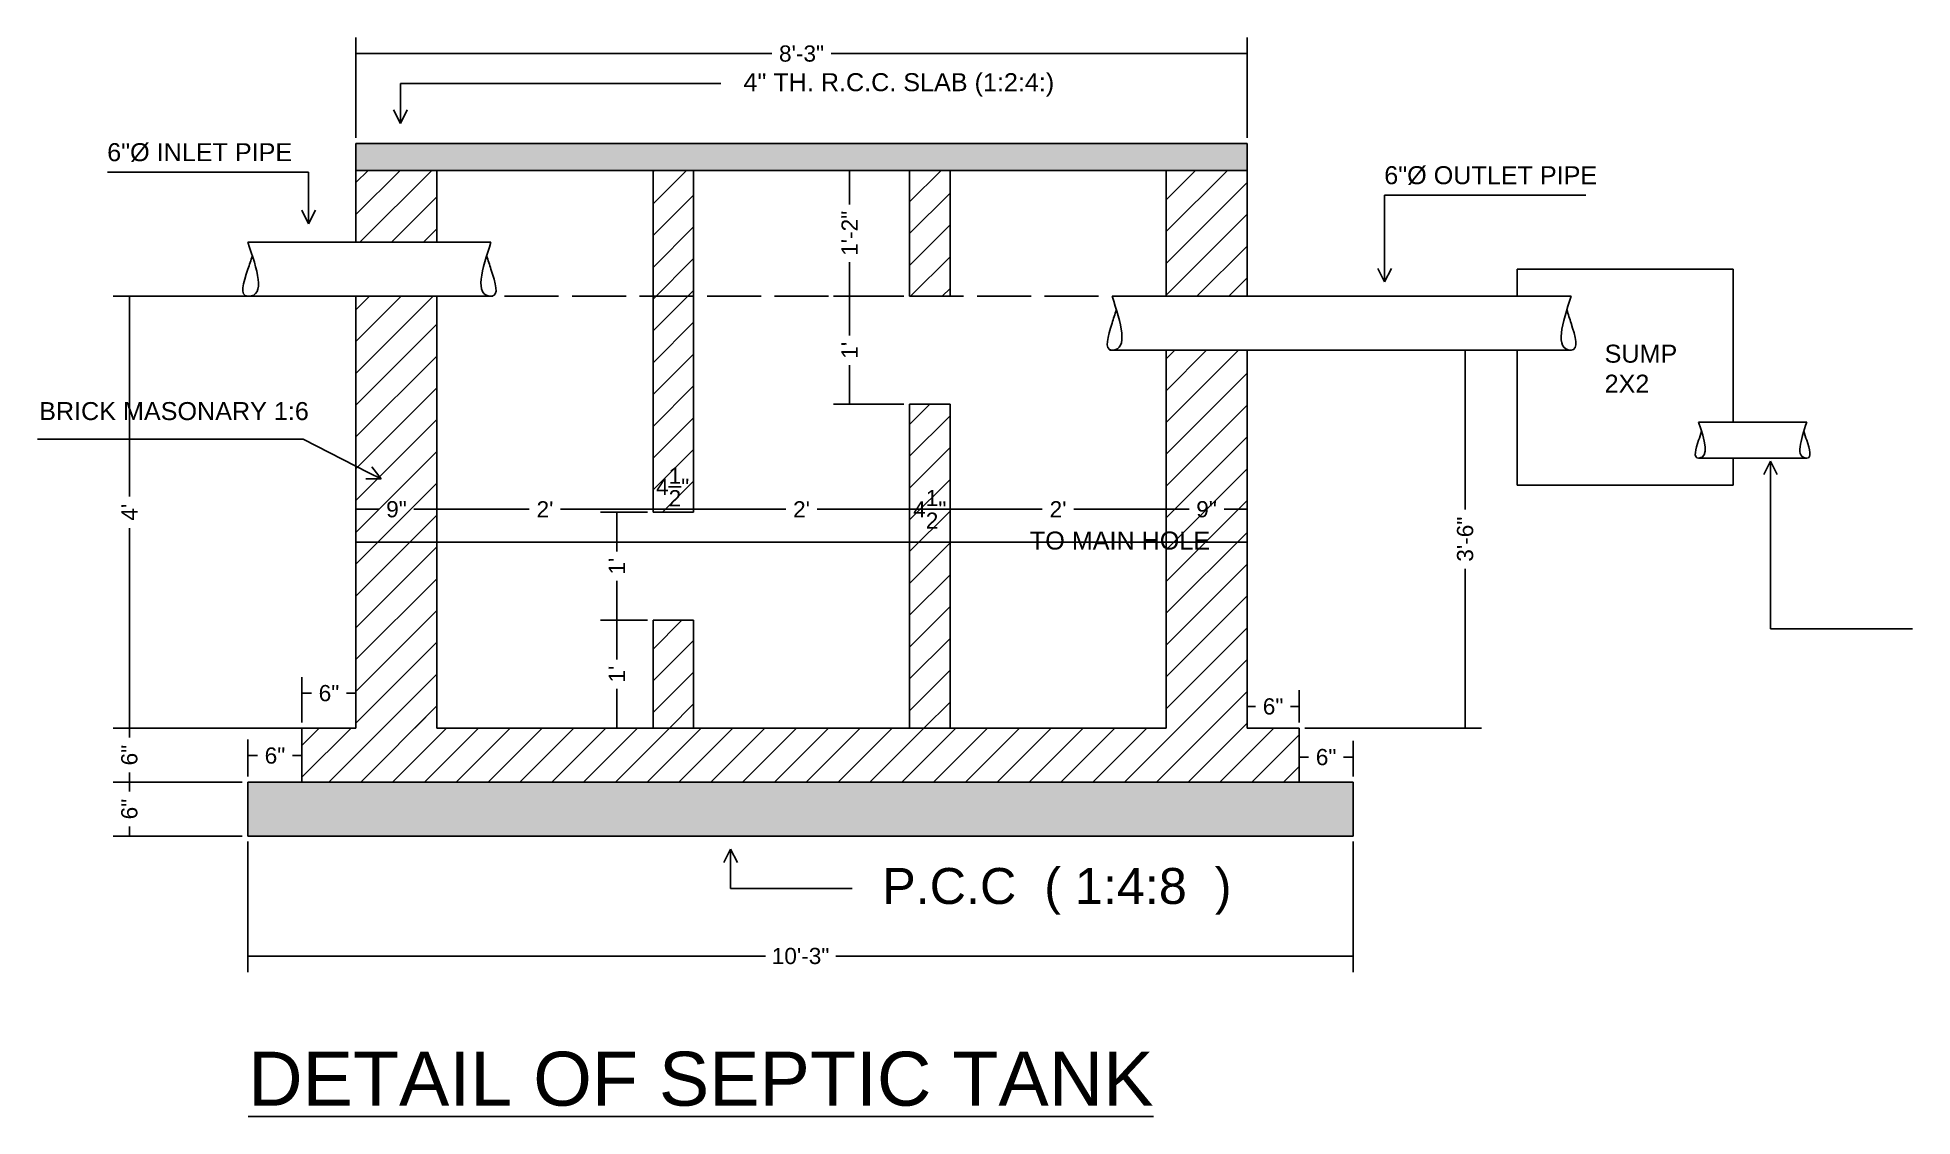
# Model space of a CAD drawing. Header units: inches. Extents: x -20 to 189, y -28 to 92.
import ezdxf

# ---------------------------------------------------------------- set-up
doc = ezdxf.new("R2010")
doc.units = ezdxf.units.IN
doc.header["$LTSCALE"] = 0.5
doc.header["$MEASUREMENT"] = 0
doc.linetypes.add('ACAD_ISO02W100', pattern=[15, 12, -3])
doc.styles.get("Standard").update_dxf_attribs({"font": 'ARIALUNI.ttf'})
doc.dimstyles.get("Standard").update_dxf_attribs({"dimscale": 10, "dimtxt": 0.18, "dimasz": 0.18, "dimexe": 0.18, "dimexo": 0.0625, "dimgap": 0.09, "dimtad": 0, "dimdec": 1, "dimzin": 0, "dimdsep": 46, "dimlunit": 4, "dimtxsty": 'Standard', "dimblk": 'NONE', "dimcen": 0.09, "dimadec": 0, "dimazin": 0, "dimtfac": 1, "dimtdec": 1, "dimtofl": 0, "dimtmove": 0, "dimatfit": 3, "dimfxl": 1, "dimtolj": 1, "dimtzin": 0, "dimarcsym": 0})

# ---------------------------------------------------------------- blocks, each defined once
blk = doc.blocks.new('*D2')
at = {"color": 0, "lineweight": -2, "transparency": 16777216}
for p, q in [((3.73, 2.57), (3.73, -11.95)), ((126.51, 2.57), (126.51, -11.95)), ((3.73, -10.15), (61.21, -10.15)), ((126.51, -10.15), (69.03, -10.15))]:
    blk.add_line(p, q, dxfattribs=at)
at = {"layer": 'Defpoints', "color": 0, "transparency": 16777216}
for p in [(3.73, 3.19), (126.51, 3.19), (126.51, -10.15)]:
    blk.add_point(p, dxfattribs=at)
at = {"color": 0, "transparency": 16777216, "insert": (65.12, -10.15), "char_height": 1.8, "attachment_point": 5}
blk.add_mtext('\\A1;10\'-3"', dxfattribs=at)
blk = doc.blocks.new('_None')
blk = doc.blocks.new('*D3')
at = {"color": 0, "lineweight": -2, "transparency": 16777216}
for p, q in [((3.1, 9.19), (-11.24, 9.19)), ((-9.44, 9.19), (-9.44, 8.13)), ((-9.44, 3.19), (-9.44, 4.25)), ((3.1, 3.19), (-11.24, 3.19))]:
    blk.add_line(p, q, dxfattribs=at)
at = {"layer": 'Defpoints', "color": 0, "transparency": 16777216}
for p in [(-9.44, 9.19), (3.73, 9.19), (3.73, 3.19)]:
    blk.add_point(p, dxfattribs=at)
at = {"color": 0, "transparency": 16777216, "insert": (-9.44, 6.19), "char_height": 1.8, "attachment_point": 5, "rotation": 90}
blk.add_mtext('\\A1;6"', dxfattribs=at)
blk = doc.blocks.new('*D4')
at = {"color": 0, "lineweight": -2, "transparency": 16777216}
for p, q in [((9.1, 15.19), (-11.24, 15.19)), ((-9.44, 15.19), (-9.44, 14.13)), ((3.1, 9.19), (-11.24, 9.19)), ((-9.44, 9.19), (-9.44, 10.25))]:
    blk.add_line(p, q, dxfattribs=at)
at = {"layer": 'Defpoints', "color": 0, "transparency": 16777216}
for p in [(-9.44, 15.19), (9.73, 15.19), (3.73, 9.19)]:
    blk.add_point(p, dxfattribs=at)
at = {"color": 0, "transparency": 16777216, "insert": (-9.44, 12.19), "char_height": 1.8, "attachment_point": 5, "rotation": 90}
blk.add_mtext('\\A1;6"', dxfattribs=at)
blk = doc.blocks.new('*D5')
at = {"color": 0, "lineweight": -2, "transparency": 16777216}
for p, q in [((3.73, 9.82), (3.73, 13.93)), ((9.73, 9.82), (9.73, 13.93)), ((3.73, 12.13), (4.79, 12.13)), ((9.73, 12.13), (8.67, 12.13))]:
    blk.add_line(p, q, dxfattribs=at)
at = {"layer": 'Defpoints', "color": 0, "transparency": 16777216}
for p in [(9.73, 12.13), (3.73, 9.19), (9.73, 9.19)]:
    blk.add_point(p, dxfattribs=at)
at = {"color": 0, "transparency": 16777216, "insert": (6.73, 12.13), "char_height": 1.8, "attachment_point": 5}
blk.add_mtext('\\A1;6"', dxfattribs=at)
blk = doc.blocks.new('*D6')
at = {"color": 0, "lineweight": -2, "transparency": 16777216}
for p, q in [((9.73, 15.82), (9.73, 20.87)), ((15.73, 15.82), (15.73, 20.87)), ((9.73, 19.07), (10.79, 19.07)), ((15.73, 19.07), (14.67, 19.07))]:
    blk.add_line(p, q, dxfattribs=at)
at = {"layer": 'Defpoints', "color": 0, "transparency": 16777216}
for p in [(15.73, 19.07), (9.73, 15.19), (15.73, 15.19)]:
    blk.add_point(p, dxfattribs=at)
at = {"color": 0, "transparency": 16777216, "insert": (12.73, 19.07), "char_height": 1.8, "attachment_point": 5}
blk.add_mtext('\\A1;6"', dxfattribs=at)
blk = doc.blocks.new('*D7')
at = {"color": 0, "lineweight": -2, "transparency": 16777216}
for p, q in [((15.1, 63.19), (-11.24, 63.19)), ((-9.44, 63.19), (-9.44, 40.95)), ((-9.44, 15.19), (-9.44, 37.43)), ((15.1, 15.19), (-11.24, 15.19))]:
    blk.add_line(p, q, dxfattribs=at)
at = {"layer": 'Defpoints', "color": 0, "transparency": 16777216}
for p in [(-9.44, 63.19), (15.73, 63.19), (15.73, 15.19)]:
    blk.add_point(p, dxfattribs=at)
at = {"color": 0, "transparency": 16777216, "insert": (-9.44, 39.19), "char_height": 1.8, "attachment_point": 5, "rotation": 90}
blk.add_mtext("\\A1;4'", dxfattribs=at)
blk = doc.blocks.new('*D8')
at = {"color": 0, "lineweight": -2, "transparency": 16777216}
for p, q in [((15.73, 39.82), (15.73, 41.31)), ((24.73, 39.82), (24.73, 41.31)), ((15.73, 39.51), (18.29, 39.51)), ((24.73, 39.51), (22.17, 39.51))]:
    blk.add_line(p, q, dxfattribs=at)
at = {"layer": 'Defpoints', "color": 0, "transparency": 16777216}
for p in [(15.73, 39.19), (24.73, 39.51), (24.73, 39.19)]:
    blk.add_point(p, dxfattribs=at)
at = {"color": 0, "transparency": 16777216, "insert": (20.23, 39.51), "char_height": 1.8, "attachment_point": 5}
blk.add_mtext('\\A1;9"', dxfattribs=at)
blk = doc.blocks.new('*D9')
at = {"color": 0, "lineweight": -2, "transparency": 16777216}
for p, q in [((24.73, 40.13), (24.73, 41.31)), ((48.73, 40.13), (48.73, 41.31)), ((24.73, 39.51), (34.98, 39.51)), ((48.73, 39.51), (38.47, 39.51))]:
    blk.add_line(p, q, dxfattribs=at)
at = {"layer": 'Defpoints', "color": 0, "transparency": 16777216}
for p in [(24.73, 39.51), (48.73, 39.51), (48.73, 39.51)]:
    blk.add_point(p, dxfattribs=at)
at = {"color": 0, "transparency": 16777216, "insert": (36.73, 39.51), "char_height": 1.8, "attachment_point": 5}
blk.add_mtext("\\A1;2'", dxfattribs=at)
blk = doc.blocks.new('*D10')
at = {"color": 0, "lineweight": -2, "transparency": 16777216}
for p, q in [((48.73, 40.13), (48.73, 41.31)), ((53.23, 40.13), (53.23, 41.31)), ((48.73, 39.51), (53.23, 39.51))]:
    blk.add_line(p, q, dxfattribs=at)
at = {"layer": 'Defpoints', "color": 0, "transparency": 16777216}
for p in [(48.73, 39.51), (53.23, 39.51), (53.23, 39.51)]:
    blk.add_point(p, dxfattribs=at)
at = {"color": 0, "transparency": 16777216, "insert": (50.91, 42), "char_height": 1.8, "attachment_point": 5}
blk.add_mtext('\\A1;4{\\H1x;\\S1/2;}"', dxfattribs=at)
blk = doc.blocks.new('*D11')
at = {"color": 0, "lineweight": -2, "transparency": 16777216}
for p, q in [((53.23, 40.13), (53.23, 41.31)), ((77.23, 40.13), (77.23, 41.31)), ((53.23, 39.51), (63.48, 39.51)), ((77.23, 39.51), (66.97, 39.51))]:
    blk.add_line(p, q, dxfattribs=at)
at = {"layer": 'Defpoints', "color": 0, "transparency": 16777216}
for p in [(53.23, 39.51), (77.23, 39.51), (77.23, 39.51)]:
    blk.add_point(p, dxfattribs=at)
at = {"color": 0, "transparency": 16777216, "insert": (65.23, 39.51), "char_height": 1.8, "attachment_point": 5}
blk.add_mtext("\\A1;2'", dxfattribs=at)
blk = doc.blocks.new('*D12')
at = {"color": 0, "lineweight": -2, "transparency": 16777216}
for p, q in [((77.23, 40.13), (77.23, 41.31)), ((81.73, 40.13), (81.73, 41.31)), ((77.23, 39.51), (81.73, 39.51))]:
    blk.add_line(p, q, dxfattribs=at)
at = {"layer": 'Defpoints', "color": 0, "transparency": 16777216}
for p in [(77.23, 39.51), (81.73, 39.51), (81.73, 39.51)]:
    blk.add_point(p, dxfattribs=at)
at = {"color": 0, "transparency": 16777216, "insert": (79.48, 39.51), "char_height": 1.8, "attachment_point": 5}
blk.add_mtext('\\A1;4{\\H1x;\\S1/2;}"', dxfattribs=at)
blk = doc.blocks.new('*D13')
at = {"color": 0, "lineweight": -2, "transparency": 16777216}
for p, q in [((81.73, 40.13), (81.73, 41.31)), ((105.73, 40.13), (105.73, 41.31)), ((81.73, 39.51), (91.98, 39.51)), ((105.73, 39.51), (95.47, 39.51))]:
    blk.add_line(p, q, dxfattribs=at)
at = {"layer": 'Defpoints', "color": 0, "transparency": 16777216}
for p in [(81.73, 39.51), (105.73, 39.51), (105.73, 39.51)]:
    blk.add_point(p, dxfattribs=at)
at = {"color": 0, "transparency": 16777216, "insert": (93.73, 39.51), "char_height": 1.8, "attachment_point": 5}
blk.add_mtext("\\A1;2'", dxfattribs=at)
blk = doc.blocks.new('*D14')
at = {"color": 0, "lineweight": -2, "transparency": 16777216}
for p, q in [((105.73, 40.13), (105.73, 41.31)), ((114.73, 40.13), (114.73, 41.31)), ((105.73, 39.51), (108.29, 39.51)), ((114.73, 39.51), (112.17, 39.51))]:
    blk.add_line(p, q, dxfattribs=at)
at = {"layer": 'Defpoints', "color": 0, "transparency": 16777216}
for p in [(105.73, 39.51), (114.73, 39.51), (114.73, 39.51)]:
    blk.add_point(p, dxfattribs=at)
at = {"color": 0, "transparency": 16777216, "insert": (110.23, 39.51), "char_height": 1.8, "attachment_point": 5}
blk.add_mtext('\\A1;9"', dxfattribs=at)
blk = doc.blocks.new('*D15')
at = {"color": 0, "lineweight": -2, "transparency": 16777216}
for p, q in [((120.51, 9.82), (120.51, 13.76)), ((126.51, 9.82), (126.51, 13.76)), ((120.51, 11.96), (121.57, 11.96)), ((126.51, 11.96), (125.45, 11.96))]:
    blk.add_line(p, q, dxfattribs=at)
at = {"layer": 'Defpoints', "color": 0, "transparency": 16777216}
for p in [(120.51, 11.96), (120.51, 9.19), (126.51, 9.19)]:
    blk.add_point(p, dxfattribs=at)
at = {"color": 0, "transparency": 16777216, "insert": (123.51, 11.96), "char_height": 1.8, "attachment_point": 5}
blk.add_mtext('\\A1;6"', dxfattribs=at)
blk = doc.blocks.new('*D16')
at = {"color": 0, "lineweight": -2, "transparency": 16777216}
for p, q in [((114.73, 15.82), (114.73, 19.39)), ((120.51, 15.82), (120.51, 19.39)), ((114.73, 17.59), (115.68, 17.59)), ((120.51, 17.59), (119.56, 17.59))]:
    blk.add_line(p, q, dxfattribs=at)
at = {"layer": 'Defpoints', "color": 0, "transparency": 16777216}
for p in [(120.51, 17.59), (114.73, 15.19), (120.51, 15.19)]:
    blk.add_point(p, dxfattribs=at)
at = {"color": 0, "transparency": 16777216, "insert": (117.62, 17.59), "char_height": 1.8, "attachment_point": 5}
blk.add_mtext('\\A1;6"', dxfattribs=at)
blk = doc.blocks.new('*D17')
at = {"color": 0, "lineweight": -2, "transparency": 16777216}
for p, q in [((121.13, 57.19), (140.76, 57.19)), ((138.96, 57.19), (138.96, 39.49)), ((138.96, 15.19), (138.96, 32.89)), ((121.13, 15.19), (140.76, 15.19))]:
    blk.add_line(p, q, dxfattribs=at)
at = {"layer": 'Defpoints', "color": 0, "transparency": 16777216}
for p in [(120.51, 57.19), (138.96, 57.19), (120.51, 15.19)]:
    blk.add_point(p, dxfattribs=at)
at = {"color": 0, "transparency": 16777216, "insert": (138.96, 36.19), "char_height": 1.8, "attachment_point": 5, "rotation": 90}
blk.add_mtext('\\A1;3\'-6"', dxfattribs=at)
blk = doc.blocks.new('*D18')
at = {"color": 0, "lineweight": -2, "transparency": 16777216}
for p, q in [((76.6, 63.19), (68.77, 63.19)), ((70.57, 63.19), (70.57, 58.83)), ((70.57, 51.19), (70.57, 55.55)), ((76.6, 51.19), (68.77, 51.19))]:
    blk.add_line(p, q, dxfattribs=at)
at = {"layer": 'Defpoints', "color": 0, "transparency": 16777216}
for p in [(70.57, 63.19), (77.23, 63.19), (77.23, 51.19)]:
    blk.add_point(p, dxfattribs=at)
at = {"color": 0, "transparency": 16777216, "insert": (70.57, 57.19), "char_height": 1.8, "attachment_point": 5, "rotation": 90}
blk.add_mtext("\\A1;1'", dxfattribs=at)
blk = doc.blocks.new('*D19')
at = {"color": 0, "lineweight": -2, "transparency": 16777216}
for p, q in [((76.6, 77.19), (68.77, 77.19)), ((70.57, 77.19), (70.57, 73.4)), ((70.57, 63.19), (70.57, 66.98)), ((76.6, 63.19), (68.77, 63.19))]:
    blk.add_line(p, q, dxfattribs=at)
at = {"layer": 'Defpoints', "color": 0, "transparency": 16777216}
for p in [(70.57, 77.19), (77.23, 77.19), (77.23, 63.19)]:
    blk.add_point(p, dxfattribs=at)
at = {"color": 0, "transparency": 16777216, "insert": (70.57, 70.19), "char_height": 1.8, "attachment_point": 5, "rotation": 90}
blk.add_mtext('\\A1;1\'-2"', dxfattribs=at)
blk = doc.blocks.new('*D20')
at = {"color": 0, "lineweight": -2, "transparency": 16777216}
for p, q in [((15.73, 80.82), (15.73, 91.96)), ((114.73, 80.82), (114.73, 91.96)), ((15.73, 90.16), (61.93, 90.16)), ((114.73, 90.16), (68.53, 90.16))]:
    blk.add_line(p, q, dxfattribs=at)
at = {"layer": 'Defpoints', "color": 0, "transparency": 16777216}
for p in [(114.73, 90.16), (15.73, 80.19), (114.73, 80.19)]:
    blk.add_point(p, dxfattribs=at)
at = {"color": 0, "transparency": 16777216, "insert": (65.23, 90.16), "char_height": 1.8, "attachment_point": 5}
blk.add_mtext('\\A1;8\'-3"', dxfattribs=at)
blk = doc.blocks.new('*D21')
at = {"color": 0, "lineweight": -2, "transparency": 16777216}
for p, q in [((48.1, 27.19), (42.91, 27.19)), ((44.71, 27.19), (44.71, 22.83)), ((44.71, 15.19), (44.71, 19.55)), ((48.1, 15.19), (42.91, 15.19))]:
    blk.add_line(p, q, dxfattribs=at)
at = {"layer": 'Defpoints', "color": 0, "transparency": 16777216}
for p in [(44.71, 27.19), (48.73, 27.19), (48.73, 15.19)]:
    blk.add_point(p, dxfattribs=at)
at = {"color": 0, "transparency": 16777216, "insert": (44.71, 21.19), "char_height": 1.8, "attachment_point": 5, "rotation": 90}
blk.add_mtext("\\A1;1'", dxfattribs=at)
blk = doc.blocks.new('*D22')
at = {"color": 0, "lineweight": -2, "transparency": 16777216}
for p, q in [((48.1, 39.19), (42.91, 39.19)), ((44.71, 39.19), (44.71, 34.83)), ((44.71, 27.19), (44.71, 31.55)), ((48.1, 27.19), (42.91, 27.19))]:
    blk.add_line(p, q, dxfattribs=at)
at = {"layer": 'Defpoints', "color": 0, "transparency": 16777216}
for p in [(44.71, 39.19), (48.73, 39.19), (48.73, 27.19)]:
    blk.add_point(p, dxfattribs=at)
at = {"color": 0, "transparency": 16777216, "insert": (44.71, 33.19), "char_height": 1.8, "attachment_point": 5, "rotation": 90}
blk.add_mtext("\\A1;1'", dxfattribs=at)

msp = doc.modelspace()

# ---------------------------------------------------------------- hatches: boundary and pattern name
h = msp.add_hatch()
h.set_pattern_fill('AR-CONC', color=256, scale=0.5)
h.paths.add_polyline_path([(126.51, 9.19), (120.51, 9.19), (3.73, 9.19), (3.73, 3.19), (126.51, 3.19)])
h.paths.add_polyline_path([(114.73, 80.19), (15.73, 80.19), (15.73, 77.19), (114.73, 77.19)])
h = msp.add_hatch()
h.set_pattern_fill('ANSI31', color=256, scale=20)
h.paths.add_polyline_path([(24.73, 63.19), (15.73, 63.19), (15.73, 15.19), (24.73, 15.19)])
h.paths.add_polyline_path([(24.73, 77.19), (15.73, 77.19), (15.73, 69.19), (24.73, 69.19)])
h.paths.add_polyline_path([(53.23, 77.19), (48.73, 77.19), (48.73, 63.19), (48.73, 39.19), (53.23, 39.19), (53.23, 63.19)])
h.paths.add_polyline_path([(53.23, 27.19), (48.73, 27.19), (48.73, 15.19), (53.23, 15.19)])
h.paths.add_polyline_path([(81.73, 51.19), (77.23, 51.19), (77.23, 15.19), (81.73, 15.19)])
h.paths.add_polyline_path([(114.73, 57.19), (105.73, 57.19), (105.73, 15.19), (114.73, 15.19)])
h.paths.add_polyline_path([(114.73, 77.19), (105.73, 77.19), (105.73, 63.19), (114.73, 63.19)])
h = msp.add_hatch()
h.set_pattern_fill('ANSI31', color=256, scale=20)
h.paths.add_polyline_path([(81.73, 77.19), (77.23, 77.19), (77.23, 63.19), (81.73, 63.19)])
h = msp.add_hatch()
h.set_pattern_fill('ANSI31', color=256, scale=20)
h.paths.add_polyline_path([(120.51, 15.19), (114.73, 15.19), (114.73, 57.19), (105.73, 57.19), (105.73, 15.19), (24.73, 15.19), (24.73, 63.19), (15.73, 63.19), (15.73, 15.19), (9.73, 15.19), (9.73, 9.19), (120.51, 9.19)])

# ---------------------------------------------------------------- linework, layer by layer
for p, q in [((56.26, 86.83), (20.66, 86.83)), ((20.66, 86.83), (20.66, 82.4)), ((20.66, 82.4), (19.91, 83.9)), ((20.66, 82.4), (20.66, 83.9)), ((21.41, 83.9), (20.66, 82.4)), ((15.73, 80.19), (114.73, 80.19)), ((15.73, 77.19), (15.73, 80.19)), ((114.73, 77.19), (114.73, 80.19)), ((15.73, 77.19), (114.73, 77.19)), ((15.73, 69.19), (15.73, 77.19)), ((24.73, 69.19), (24.73, 77.19)), ((48.73, 63.19), (48.73, 77.19)), ((53.23, 63.19), (53.23, 77.19)), ((77.23, 77.19), (77.23, 63.19)), ((81.73, 63.19), (81.73, 77.19)), ((105.73, 63.19), (105.73, 77.19)), ((114.73, 63.19), (114.73, 77.19)), ((-11.88, 76.99), (10.47, 76.99)), ((10.47, 76.99), (10.47, 71.25)), ((130.01, 74.43), (152.36, 74.43)), ((130.01, 74.43), (130.01, 66.29)), ((10.47, 71.25), (9.72, 72.75)), ((10.47, 71.25), (10.47, 72.75)), ((11.22, 72.75), (10.47, 71.25)), ((3.73, 69.19), (30.73, 69.19)), ((130.01, 64.79), (129.26, 66.29)), ((130.01, 64.79), (130.01, 66.29)), ((130.76, 66.29), (130.01, 64.79)), ((144.73, 63.19), (144.73, 66.19)), ((144.73, 66.19), (168.73, 66.19)), ((168.73, 66.19), (168.73, 49.19)), ((3.87, 63.19), (30.66, 63.19)), ((15.73, 15.19), (15.73, 63.19)), ((24.73, 15.19), (24.73, 63.19)), ((48.73, 39.19), (48.73, 63.19)), ((53.23, 39.19), (53.23, 63.19)), ((77.23, 63.19), (81.73, 63.19)), ((105.73, 63.19), (99.73, 63.19)), ((105.73, 63.19), (114.73, 63.19)), ((114.73, 63.19), (150.73, 63.19)), ((150.73, 63.19), (144.73, 63.19)), ((99.73, 57.19), (105.73, 57.19)), ((105.73, 15.19), (105.73, 57.19)), ((105.73, 57.19), (114.73, 57.19)), ((114.73, 15.19), (114.73, 57.19)), ((150.73, 57.19), (114.73, 57.19)), ((144.73, 42.19), (144.73, 57.19)), ((77.23, 15.19), (77.23, 51.19)), ((77.23, 51.19), (81.73, 51.19)), ((81.73, 15.19), (81.73, 51.19)), ((81.73, 49.19), (81.73, 37.19)), ((164.9, 49.19), (176.9, 49.19)), ((-19.65, 47.3), (9.87, 47.3)), ((9.87, 47.3), (17.17, 43.57)), ((17.5, 44.24), (18.51, 42.9)), ((176.9, 45.19), (164.9, 45.19)), ((168.73, 42.19), (168.73, 45.19)), ((168.73, 45.19), (176.9, 45.19)), ((168.73, 45.19), (168.73, 42.19)), ((172.14, 43.37), (172.89, 44.87)), ((172.89, 44.87), (172.89, 43.37)), ((172.89, 44.87), (173.64, 43.37)), ((18.51, 42.9), (16.83, 42.9)), ((18.51, 42.9), (17.17, 43.57)), ((168.73, 42.19), (144.73, 42.19)), ((172.89, 43.37), (172.89, 26.23)), ((53.23, 39.19), (48.73, 39.19)), ((15.73, 35.86), (114.73, 35.86)), ((48.73, 15.19), (48.73, 27.19)), ((48.73, 15.19), (48.73, 27.19)), ((48.73, 27.19), (53.23, 27.19)), ((53.23, 15.19), (53.23, 27.19)), ((172.89, 26.23), (188.66, 26.23)), ((9.73, 9.19), (9.73, 15.19)), ((9.73, 15.19), (15.73, 15.19)), ((15.73, 15.19), (9.73, 15.19)), ((105.73, 15.19), (24.73, 15.19)), ((120.51, 15.19), (114.73, 15.19)), ((120.51, 9.19), (120.51, 15.19)), ((3.73, 3.19), (3.73, 9.19)), ((3.73, 9.19), (126.51, 9.19)), ((3.73, 9.19), (9.73, 9.19)), ((126.51, 9.19), (120.51, 9.19)), ((126.51, 9.19), (126.51, 3.19)), ((3.73, 3.19), (126.51, 3.19)), ((56.6, 0.25), (57.35, 1.75)), ((57.35, -2.62), (57.35, 1.75)), ((57.35, 1.75), (57.35, 0.25)), ((57.35, 1.75), (58.1, 0.25)), ((70.84, -2.62), (57.35, -2.62))]:
    msp.add_line(p, q)
at = {"linetype": 'ACAD_ISO02W100'}
msp.add_line((24.73, 63.19), (105.73, 63.19), dxfattribs=at)
for points in [[(3.73, 69.19), (3.76, 63.19), (3.73, 63.19)], [(30.73, 69.19), (30.73, 63.19), (30.95, 63.19)], [(99.73, 63.19), (99.73, 57.19), (99.46, 57.19)]]:
    msp.add_spline(points, degree=3)
for points, knots in [([(4.22, 67.69), (4.06, 67.19), (3.89, 66.69), (3.73, 66.19), (3.23, 64.7), (2.73, 63.18), (3.75, 63.19), (3.76, 63.19)], [-1.004505, -1.004505, -1.004505, -1.004505, 0, 0, 0, 3, 3.033762, 3.033762, 3.033762, 3.033762]), ([(30.24, 67.67), (30.4, 67.18), (30.57, 66.68), (30.73, 66.19), (31.22, 64.7), (31.72, 63.18), (30.68, 63.19), (30.66, 63.19)], [-0.992269, -0.992269, -0.992269, -0.992269, 0, 0, 0, 3, 3.067027, 3.067027, 3.067027, 3.067027]), ([(100.2, 61.69), (100.04, 61.19), (99.89, 60.69), (99.73, 60.19), (99.27, 58.73), (98.77, 57.14), (99.89, 57.19), (99.98, 57.19)], [-1.029066, -1.029066, -1.029066, -1.029066, 0, 0, 0, 3, 3.251928, 3.251928, 3.251928, 3.251928]), ([(150.25, 61.69), (150.41, 61.19), (150.57, 60.69), (150.73, 60.19), (151.19, 58.73), (151.69, 57.14), (150.56, 57.19), (150.47, 57.19)], [-1.030031, -1.030031, -1.030031, -1.030031, 0, 0, 0, 3, 3.255525, 3.255525, 3.255525, 3.255525]), ([(165.22, 48.18), (165.11, 47.85), (165, 47.52), (164.9, 47.19), (164.57, 46.2), (164.24, 45.18), (164.94, 45.19), (164.96, 45.19)], [-0.664813, -0.664813, -0.664813, -0.664813, 0, 0, 0, 2, 2.066862, 2.066862, 2.066862, 2.066862]), ([(176.57, 48.18), (176.68, 47.85), (176.79, 47.52), (176.9, 47.19), (177.22, 46.2), (177.55, 45.18), (176.85, 45.19), (176.83, 45.19)], [-0.669015, -0.669015, -0.669015, -0.669015, 0, 0, 0, 2, 2.068324, 2.068324, 2.068324, 2.068324])]:
    msp.add_open_spline(points, degree=3, knots=knots)
for points in [[(150.73, 63.19), (149.77, 60.23), (148.81, 57.27), (150.73, 57.19)], [(164.9, 49.19), (165.54, 47.22), (166.18, 45.25), (164.9, 45.19)], [(176.9, 49.19), (176.25, 47.21), (175.6, 45.22), (176.9, 45.19)]]:
    msp.add_open_spline(points, degree=3)

# ---------------------------------------------------------------- texts
at = {"attachment_point": 1}
for s, width, insert, char_height in [('\\pxqc;4" TH. R.C.C. SLAB (1:2:4:)', 36.1218, (57.98, 87.99), 2), ('6"%%C INLET PIPE', 20.6623, (-11.91, 80.21), 2), ('6"%%C OUTLET PIPE', 23.4154, (129.97, 77.65), 2), ('SUMP 2X2', 7.6672, (154.45, 57.81), 2), ('BRICK MASONARY 1:6', 30.445, (-19.47, 51.43), 2), ('TO MAIN HOLE', 20.3188, (90.6, 37.04), 2), ('\\pxqc;{\\H2x;P.C.C  ( 1:4:8  )}', 41.8519, (72.67, -0.36), 2), ('{\\LDETAIL OF SEPTIC TANK}', 106.3813, (3.75, -20.78), 6)]:
    msp.add_mtext_dynamic_manual_height_columns(s, width=width, gutter_width=1, heights=[0], dxfattribs=dict(at, insert=insert, char_height=char_height))

# ---------------------------------------------------------------- dimensions: what is measured, and where the dimension line sits
for base, p1, p2, picture, middle in [((114.73, 90.16), (15.73, 80.19), (114.73, 80.19), '*D20', (65.23, 90.16)), ((24.73, 39.51), (15.73, 39.19), (24.73, 39.19), '*D8', (20.23, 39.51)), ((48.73, 39.51), (24.73, 39.51), (48.73, 39.51), '*D9', (36.73, 39.51)), ((77.23, 39.51), (53.23, 39.51), (77.23, 39.51), '*D11', (65.23, 39.51)), ((105.73, 39.51), (81.73, 39.51), (105.73, 39.51), '*D13', (93.73, 39.51)), ((114.73, 39.51), (105.73, 39.51), (114.73, 39.51), '*D14', (110.23, 39.51)), ((15.73, 19.07), (9.73, 15.19), (15.73, 15.19), '*D6', (12.73, 19.07)), ((120.51, 17.59), (114.73, 15.19), (120.51, 15.19), '*D16', (117.62, 17.59)), ((9.73, 12.13), (3.73, 9.19), (9.73, 9.19), '*D5', (6.73, 12.13)), ((120.51, 11.96), (126.51, 9.19), (120.51, 9.19), '*D15', (123.51, 11.96))]:
    dim = msp.add_linear_dim(base=base, p1=p1, p2=p2, dimstyle='Standard')
    dim.commit()
    dim.dimension.update_dxf_attribs({"geometry": picture, "text_midpoint": middle})
for base, p1, p2, picture, middle in [((70.57, 77.19), (77.23, 63.19), (77.23, 77.19), '*D19', (70.57, 70.19)), ((-9.44, 63.19), (15.73, 15.19), (15.73, 63.19), '*D7', (-9.44, 39.19)), ((70.57, 63.19), (77.23, 51.19), (77.23, 63.19), '*D18', (70.57, 57.19)), ((138.96, 57.19), (120.51, 15.19), (120.51, 57.19), '*D17', (138.96, 36.19)), ((44.71, 39.19), (48.73, 27.19), (48.73, 39.19), '*D22', (44.71, 33.19)), ((44.71, 27.19), (48.73, 15.19), (48.73, 27.19), '*D21', (44.71, 21.19)), ((-9.44, 15.19), (3.73, 9.19), (9.73, 15.19), '*D4', (-9.44, 12.19)), ((-9.44, 9.19), (3.73, 3.19), (3.73, 9.19), '*D3', (-9.44, 6.19))]:
    dim = msp.add_linear_dim(base=base, p1=p1, p2=p2, angle=90, dimstyle='Standard')
    dim.commit()
    dim.dimension.update_dxf_attribs({"geometry": picture, "text_midpoint": middle})
for base, p1, p2, picture, middle in [((53.23, 39.51), (48.73, 39.51), (53.23, 39.51), '*D10', (50.91, 42)), ((81.73, 39.51), (77.23, 39.51), (81.73, 39.51), '*D12', (79.48, 39.51))]:
    dim = msp.add_linear_dim(base=base, p1=p1, p2=p2, dimstyle='Standard', override={"dimtmove": 2})
    dim.commit()
    dim.dimension.update_dxf_attribs({"geometry": picture, "text_midpoint": middle, "dimtype": 160})
dim = msp.add_linear_dim(base=(126.51, -10.15), p1=(3.73, 3.19), p2=(126.51, 3.19), dimstyle='Standard')
dim.commit()
dim.dimension.update_dxf_attribs({"geometry": '*D2', "text_midpoint": (65.12, -10.15), "dimtype": 160})

doc.saveas('drawing.dxf')
